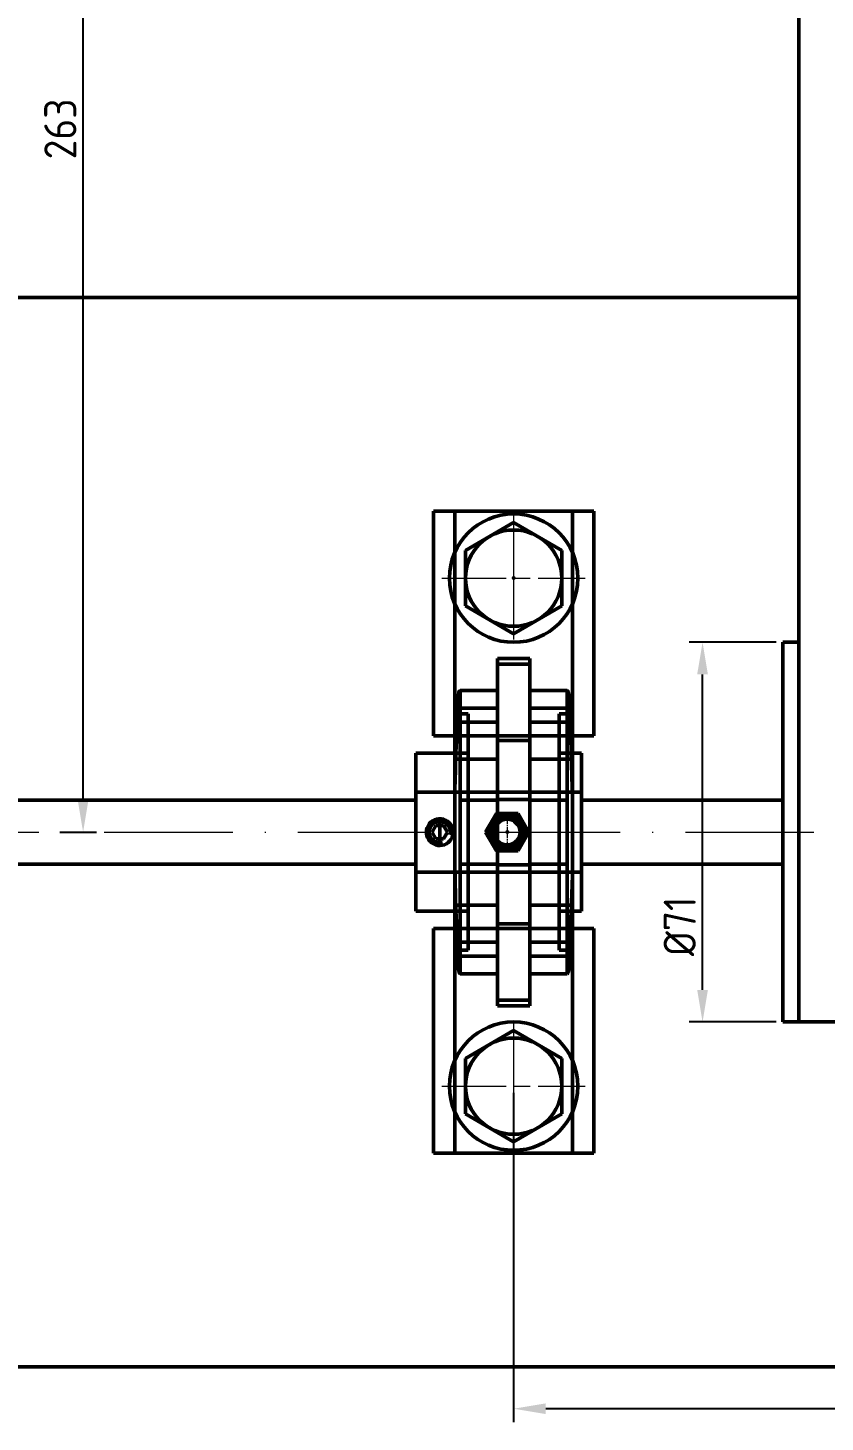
# Model space of a CAD drawing. Header units: millimetres. Extents: x 98 to 4367, y -12 to 2058.
# Drawn here: x 2178.9 to 2253.4, y 573.4 to 703.8 of the extents above; entities that cross this region are included whole.
import ezdxf

# ---------------------------------------------------------------- set-up
doc = ezdxf.new("R2010")
doc.units = ezdxf.units.MM
for name, pattern in [('ACAD_ISO10W100', [18, 12, -3, 0, -3]), ('AM_ISO08W050', [18, 12, -1.5, 3, -1.5]), ('AM_ISO08W050x2', [9, 6, -0.75, 1.5, -0.75])]:
    doc.linetypes.add(name, pattern=pattern)
doc.layers.get('0').update_dxf_attribs({"lineweight": 50})
doc.layers.get('Defpoints').update_dxf_attribs({"lineweight": 30})
for name, color, linetype, lineweight in [('AM_5', 7, 'Continuous', 15), ('AM_7', 7, 'AM_ISO08W050', 15), ('AM_7N', 7, 'AM_ISO08W050', 15), ('Osie', 50, 'ACAD_ISO10W100', 13)]:
    doc.layers.add(name, color=color, linetype=linetype, lineweight=lineweight)
doc.styles.get("Standard").update_dxf_attribs({"font": 'geniso.shx'})
doc.dimstyles.new('ISO-25$0', dxfattribs={"dimtxt": 2.5, "dimasz": 2.5, "dimexe": 1.25, "dimexo": 0.625, "dimtad": 1, "dimtxsty": 'Standard', "dimcen": 2.5, "dimadec": 0, "dimazin": 0, "dimtfac": 1, "dimtmove": 0, "dimatfit": 3, "dimfxl": 1, "dimarcsym": 0})

# ---------------------------------------------------------------- blocks, each defined once
blk = doc.blocks.new('*D900')
at = {"layer": 'AM_5', "color": 0, "lineweight": -2, "transparency": 16777216}
for p, q in [((2224.29, 604.18), (2224.29, 573.4)), ((2294.09, 604.18), (2294.09, 573.4)), ((2291.09, 574.65), (2227.29, 574.65))]:
    blk.add_line(p, q, dxfattribs=at)
at = {"layer": 'AM_5', "color": 0, "transparency": 16777216}
for points in [[(2227.29, 575.15), (2227.29, 574.15), (2224.29, 574.65)], [(2291.09, 575.15), (2291.09, 574.15), (2294.09, 574.65)]]:
    blk.add_solid(points, dxfattribs=at)
at = {"layer": 'Defpoints', "color": 0, "transparency": 16777216}
for p in [(2224.29, 604.81), (2294.09, 604.81), (2224.29, 574.65)]:
    blk.add_point(p, dxfattribs=at)
at = {"layer": 'AM_5', "color": 0, "transparency": 16777216, "insert": (2259.19, 576.77), "char_height": 3, "attachment_point": 5}
blk.add_mtext('142', dxfattribs=at)
blk = doc.blocks.new('*D901')
at = {"layer": 'AM_5', "color": 0, "lineweight": -2, "transparency": 16777216}
for p, q in [((2181.89, 760.06), (2185.31, 760.06)), ((2184.06, 631.56), (2184.06, 757.06)), ((2181.89, 628.56), (2185.31, 628.56))]:
    blk.add_line(p, q, dxfattribs=at)
at = {"layer": 'AM_5', "color": 0, "transparency": 16777216}
for points in [[(2183.56, 757.06), (2184.56, 757.06), (2184.06, 760.06)], [(2183.56, 631.56), (2184.56, 631.56), (2184.06, 628.56)]]:
    blk.add_solid(points, dxfattribs=at)
at = {"layer": 'Defpoints', "color": 0, "transparency": 16777216}
for p in [(2181.27, 760.06), (2184.06, 760.06), (2181.27, 628.56)]:
    blk.add_point(p, dxfattribs=at)
at = {"layer": 'AM_5', "color": 0, "transparency": 16777216, "insert": (2181.93, 694.31), "char_height": 3, "attachment_point": 5, "rotation": 90}
blk.add_mtext('263', dxfattribs=at)
blk = doc.blocks.new('*D895')
at = {"layer": 'AM_5', "color": 0, "lineweight": -2, "transparency": 16777216}
for p, q in [((2248.81, 646.31), (2240.69, 646.31)), ((2241.94, 613.81), (2241.94, 643.31)), ((2248.81, 610.81), (2240.69, 610.81))]:
    blk.add_line(p, q, dxfattribs=at)
at = {"layer": 'AM_5', "color": 0, "transparency": 16777216}
for points in [[(2241.44, 643.31), (2242.44, 643.31), (2241.94, 646.31)], [(2241.44, 613.81), (2242.44, 613.81), (2241.94, 610.81)]]:
    blk.add_solid(points, dxfattribs=at)
at = {"layer": 'Defpoints', "color": 0, "transparency": 16777216}
for p in [(2241.94, 646.31), (2249.44, 646.31), (2249.44, 610.81)]:
    blk.add_point(p, dxfattribs=at)
at = {"layer": 'AM_5', "color": 0, "transparency": 16777216, "insert": (2239.81, 619.75), "char_height": 3, "attachment_point": 5, "rotation": 90}
blk.add_mtext('%%C71', dxfattribs=at)

msp = doc.modelspace()

# ---------------------------------------------------------------- linework, layer by layer
for p, q in [((2250.939, 805.059, 0), (2250.939, 610.809, 0)), ((2132.863, 678.559, 0), (2250.939, 678.559, 0)), ((2231.789, 658.559, 0), (2216.789, 658.559, 0)), ((2216.789, 637.559, 0), (2216.789, 658.559, 0)), ((2218.789, 635.959, 0), (2218.789, 658.559, 0)), ((2229.789, 635.959, 0), (2229.789, 658.559, 0)), ((2231.789, 637.559, 0), (2231.789, 658.559, 0)), ((2224.289, 657.505, 0), (2219.789, 654.907, 0)), ((2228.789, 654.907, 0), (2224.289, 657.505, 0)), ((2219.789, 654.907, 0), (2219.789, 649.711, 0)), ((2228.789, 649.711, 0), (2228.789, 654.907, 0)), ((2219.789, 649.711, 0), (2224.289, 647.113, 0)), ((2224.289, 647.113, 0), (2228.789, 649.711, 0)), ((2249.439, 628.559, 0), (2249.439, 646.309, 0)), ((2249.439, 646.309, 0), (2250.939, 646.309, 0)), ((2222.789, 644.809, 0), (2225.789, 644.809, 0)), ((2222.789, 631.559, 0), (2222.789, 644.809, 0)), ((2222.789, 644.259, 0), (2225.789, 644.259, 0)), ((2225.789, 631.559, 0), (2225.789, 644.809, 0)), ((2219.289, 641.808, 0), (2219.282, 641.809, 0)), ((2222.789, 641.809, 0), (2219.282, 641.809, 0)), ((2219.289, 615.31, 0), (2219.289, 641.808, 0)), ((2229.296, 641.809, 0), (2225.789, 641.809, 0)), ((2229.296, 641.809, 0), (2229.289, 641.808, 0)), ((2229.289, 641.808, 0), (2229.289, 615.31, 0)), ((2218.789, 640.157, 0), (2218.984, 640.157, 0)), ((2218.894, 638.853, 0), (2218.789, 640.157, 0)), ((2218.984, 640.157, 0), (2222.789, 640.157, 0)), ((2225.789, 640.157, 0), (2229.594, 640.157, 0)), ((2229.594, 640.157, 0), (2229.789, 640.157, 0)), ((2229.789, 640.157, 0), (2229.684, 638.853, 0)), ((2218.894, 638.853, 0), (2222.789, 638.853, 0)), ((2220.039, 639.609, 0), (2219.282, 639.609, 0)), ((2219.282, 639.609, 0), (2219.289, 639.608, 0)), ((2220.039, 639.609, 0), (2220.039, 617.509, 0)), ((2225.789, 638.853, 0), (2229.684, 638.853, 0)), ((2228.539, 639.609, 0), (2228.539, 617.509, 0)), ((2229.296, 639.609, 0), (2228.539, 639.609, 0)), ((2229.289, 639.608, 0), (2229.296, 639.609, 0)), ((2218.789, 637.559, 0), (2216.789, 637.559, 0)), ((2218.789, 637.559, 0), (2229.789, 637.559, 0)), ((2231.789, 637.559, 0), (2229.789, 637.559, 0)), ((2222.789, 637.126, 0), (2225.789, 637.126, 0)), ((2215.139, 635.959, 0), (2215.139, 621.159, 0)), ((2219.289, 635.959, 0), (2215.139, 635.959, 0)), ((2218.789, 621.159, 0), (2218.789, 635.959, 0)), ((2218.789, 635.394, 0), (2222.789, 635.394, 0)), ((2220.039, 635.959, 0), (2219.289, 635.959, 0)), ((2225.789, 635.394, 0), (2229.789, 635.394, 0)), ((2229.289, 635.959, 0), (2228.539, 635.959, 0)), ((2230.639, 635.959, 0), (2229.289, 635.959, 0)), ((2229.678, 635.959, 0), (2229.789, 631.68, 0)), ((2229.789, 635.959, 0), (2229.789, 621.159, 0)), ((2230.639, 635.959, 0), (2230.639, 621.159, 0)), ((2230.639, 632.309, 0), (2215.139, 632.309, 0)), ((2215.139, 631.559, 0), (2177.84, 631.559, 0)), ((2219.289, 631.559, 0), (2222.789, 631.559, 0)), ((2222.789, 631.614, 0), (2225.789, 631.614, 0)), ((2222.789, 631.559, 0), (2222.789, 625.559, 0)), ((2225.789, 631.559, 0), (2225.789, 625.559, 0)), ((2225.789, 631.559, 0), (2229.289, 631.559, 0)), ((2249.439, 631.559, 0), (2230.639, 631.559, 0)), ((2217.029, 629.184, 0), (2216.668, 628.559, 0)), ((2216.668, 628.559, 0), (2217.029, 627.934, 0)), ((2217.75, 629.184, 0), (2217.029, 629.184, 0)), ((2217.389, 629.614, 0), (2217.389, 627.504, 0)), ((2218.111, 628.559, 0), (2217.75, 629.184, 0)), ((2217.75, 627.934, 0), (2218.111, 628.559, 0)), ((2249.439, 610.809, 0), (2249.439, 628.559, 0)), ((2217.029, 627.934, 0), (2217.75, 627.934, 0)), ((2215.139, 625.559, 0), (2177.84, 625.559, 0)), ((2215.139, 624.809, 0), (2230.639, 624.809, 0)), ((2218.901, 621.159, 0), (2218.789, 625.438, 0)), ((2219.289, 625.559, 0), (2222.789, 625.559, 0)), ((2222.789, 612.309, 0), (2222.789, 625.559, 0)), ((2222.789, 625.505, 0), (2225.789, 625.505, 0)), ((2225.789, 612.309, 0), (2225.789, 625.559, 0)), ((2225.789, 625.559, 0), (2229.289, 625.559, 0)), ((2249.439, 625.559, 0), (2230.639, 625.559, 0)), ((2215.139, 621.159, 0), (2219.289, 621.159, 0)), ((2218.789, 621.724, 0), (2222.789, 621.724, 0)), ((2218.789, 621.159, 0), (2218.789, 598.559, 0)), ((2219.289, 621.159, 0), (2220.039, 621.159, 0)), ((2225.789, 621.724, 0), (2229.789, 621.724, 0)), ((2228.539, 621.159, 0), (2229.289, 621.159, 0)), ((2229.289, 621.159, 0), (2230.639, 621.159, 0)), ((2229.789, 621.159, 0), (2229.789, 598.559, 0)), ((2216.789, 619.559, 0), (2216.789, 598.559, 0)), ((2218.789, 619.559, 0), (2216.789, 619.559, 0)), ((2218.789, 619.559, 0), (2229.789, 619.559, 0)), ((2225.789, 619.992, 0), (2222.789, 619.992, 0)), ((2231.789, 619.559, 0), (2229.789, 619.559, 0)), ((2231.789, 619.559, 0), (2231.789, 598.559, 0)), ((2218.789, 616.961, 0), (2218.894, 618.265, 0)), ((2218.894, 618.265, 0), (2222.789, 618.265, 0)), ((2225.789, 618.265, 0), (2229.684, 618.265, 0)), ((2229.684, 618.265, 0), (2229.789, 616.961, 0)), ((2218.789, 616.961, 0), (2218.984, 616.961, 0)), ((2218.984, 616.961, 0), (2222.789, 616.961, 0)), ((2219.289, 617.51, 0), (2219.282, 617.509, 0)), ((2219.282, 617.509, 0), (2220.039, 617.509, 0)), ((2225.789, 616.961, 0), (2229.594, 616.961, 0)), ((2228.539, 617.509, 0), (2229.296, 617.509, 0)), ((2229.296, 617.509, 0), (2229.289, 617.51, 0)), ((2229.594, 616.961, 0), (2229.789, 616.961, 0)), ((2219.282, 615.309, 0), (2219.289, 615.31, 0)), ((2219.282, 615.309, 0), (2222.789, 615.309, 0)), ((2225.789, 615.309, 0), (2229.296, 615.309, 0)), ((2229.289, 615.31, 0), (2229.296, 615.309, 0)), ((2222.789, 612.859, 0), (2225.789, 612.859, 0)), ((2222.789, 612.309, 0), (2225.789, 612.309, 0)), ((2268.939, 610.809, 0), (2249.439, 610.809, 0)), ((2224.289, 610.005, 0), (2219.789, 607.407, 0)), ((2228.789, 607.407, 0), (2224.289, 610.005, 0)), ((2219.789, 607.407, 0), (2219.789, 602.211, 0)), ((2228.789, 602.211, 0), (2228.789, 607.407, 0)), ((2219.789, 602.211, 0), (2224.289, 599.613, 0)), ((2224.289, 599.613, 0), (2228.789, 602.211, 0)), ((2231.789, 598.559, 0), (2216.789, 598.559, 0)), ((2088.439, 578.559, 0), (2189.847, 578.559, 0)), ((2189.847, 578.559, 0), (2192.597, 578.559, 0)), ((2192.597, 578.559, 0), (2199.097, 578.559, 0)), ((2199.097, 578.559, 0), (2201.847, 578.559, 0)), ((2201.847, 578.559, 0), (2323.439, 578.559, 0))]:
    msp.add_line(p, q)
at = {"ltscale": 0.031398}
for p, q in [((2222.679, 630.309, 0), (2221.669, 628.559, 0)), ((2224.7, 630.309, 0), (2222.679, 630.309, 0)), ((2225.71, 628.559, 0), (2224.7, 630.309, 0)), ((2221.669, 628.559, 0), (2222.679, 626.809, 0)), ((2224.7, 626.809, 0), (2225.71, 628.559, 0)), ((2222.679, 626.809, 0), (2224.7, 626.809, 0))]:
    msp.add_line(p, q, dxfattribs=at)
at = {"elevation": 0}
for points in [[(2219.282, 641.809), (2219.229, 641.759), (2219.175, 641.608), (2219.123, 641.358), (2219.072, 641.01), (2219.022, 640.568), (2218.974, 640.034), (2218.929, 639.413), (2218.894, 638.853)], [(2229.684, 638.853), (2229.641, 639.541), (2229.595, 640.146), (2229.547, 640.662), (2229.497, 641.086), (2229.446, 641.414), (2229.393, 641.645), (2229.34, 641.776), (2229.296, 641.809)], [(2218.901, 635.959), (2218.932, 636.646), (2218.966, 637.272), (2219.003, 637.831), (2219.041, 638.319), (2219.082, 638.734), (2219.124, 639.071), (2219.167, 639.328), (2219.211, 639.503), (2219.256, 639.594), (2219.282, 639.609)], [(2229.296, 639.609), (2229.341, 639.567), (2229.386, 639.441), (2229.429, 639.233), (2229.472, 638.943), (2229.514, 638.574), (2229.553, 638.129), (2229.591, 637.611), (2229.627, 637.024), (2229.66, 636.373), (2229.678, 635.959)], [(2218.789, 631.68), (2218.804, 632.592), (2218.822, 633.474), (2218.844, 634.317), (2218.869, 635.118), (2218.897, 635.868), (2218.901, 635.959)], [(2216.139, 628.559), (2216.156, 628.764), (2216.209, 628.969), (2216.292, 629.157), (2216.408, 629.334), (2216.55, 629.485), (2216.719, 629.614), (2216.904, 629.711), (2217.108, 629.777), (2217.313, 629.807), (2217.526, 629.802), (2217.727, 629.763), (2217.924, 629.689), (2218.102, 629.586), (2218.264, 629.452), (2218.4, 629.295), (2218.511, 629.112), (2218.587, 628.918), (2218.631, 628.708), (2218.638, 628.502), (2218.61, 628.291), (2218.55, 628.096), (2218.456, 627.908), (2218.335, 627.741), (2218.183, 627.593), (2218.012, 627.475), (2217.817, 627.385), (2217.617, 627.33), (2217.404, 627.309), (2217.199, 627.324), (2216.994, 627.373), (2216.806, 627.454), (2216.628, 627.567), (2216.475, 627.706), (2216.344, 627.874), (2216.245, 628.057), (2216.176, 628.261), (2216.149, 628.408), (2216.139, 628.559)], [(2229.789, 625.438), (2229.775, 624.526), (2229.757, 623.644), (2229.735, 622.801), (2229.71, 622.001), (2229.682, 621.25), (2229.678, 621.159)], [(2219.282, 617.509), (2219.238, 617.551), (2219.193, 617.677), (2219.149, 617.886), (2219.107, 618.175), (2219.065, 618.544), (2219.025, 618.989), (2218.988, 619.507), (2218.952, 620.094), (2218.919, 620.746), (2218.901, 621.159)], [(2229.678, 621.159), (2229.647, 620.472), (2229.612, 619.846), (2229.576, 619.287), (2229.537, 618.799), (2229.497, 618.384), (2229.455, 618.047), (2229.412, 617.79), (2229.367, 617.615), (2229.323, 617.524), (2229.296, 617.509)], [(2218.894, 618.265), (2218.938, 617.577), (2218.983, 616.972), (2219.032, 616.456), (2219.082, 616.032), (2219.133, 615.704), (2219.186, 615.473), (2219.239, 615.342), (2219.282, 615.309)], [(2229.296, 615.309), (2229.35, 615.359), (2229.403, 615.51), (2229.456, 615.761), (2229.507, 616.108), (2229.557, 616.55), (2229.604, 617.084), (2229.65, 617.705), (2229.684, 618.265)]]:
    msp.add_lwpolyline(points, dxfattribs=at)
for centre, radius in [((2224.289, 652.309, 0), 6), ((2224.289, 652.309, 0), 4.5), ((2224.289, 604.809, 0), 6), ((2224.289, 604.809, 0), 4.5)]:
    msp.add_circle(centre, radius)
at = {"ltscale": 0.031398}
for radius in [1.75, 1.65, 1.4, 1.2]:
    msp.add_circle((2223.689, 628.559, 0), radius, dxfattribs=at)
msp.add_arc((2217.389, 628.559, 0), 1.005, 345, 285)
for p in [(2224.289, 652.309, 0), (2223.689, 628.559, 30.5)]:
    msp.add_point(p)
at = {"layer": 'AM_7', "ltscale": 0.031398}
msp.add_line((2223.689, 630.397, 0), (2223.689, 626.722, 0), dxfattribs=at)
at = {"layer": 'AM_7N'}
for p, q in [((2224.289, 658.559, 0), (2224.289, 646.309, 0)), ((2224.289, 610.809, 0), (2224.289, 598.809, 0))]:
    msp.add_line(p, q, dxfattribs=at)
at = {"layer": 'AM_7N', "linetype": 'AM_ISO08W050x2'}
for p, q in [((2217.593, 652.309, 0), (2230.986, 652.309, 0)), ((2217.593, 604.809, 0), (2230.986, 604.809, 0))]:
    msp.add_line(p, q, dxfattribs=at)
at = {"layer": 'Osie'}
msp.add_line((2041.238, 628.559, 0), (2333.274, 628.559, 0), dxfattribs=at)

# ---------------------------------------------------------------- dimensions: what is measured, and where the dimension line sits
at = {"layer": 'AM_5'}
dim = msp.add_aligned_dim(p1=(2181.268, 628.559, 0), p2=(2181.268, 760.059, 0), distance=-2.789, text='263', dimstyle='ISO-25$0', override={"dimtxt": 3, "dimasz": 3, "dimpost": ''}, dxfattribs=at)
dim.commit()
dim.dimension.update_dxf_attribs({"geometry": '*D901', "text_midpoint": (2181.932, 694.309, 0)})
for base, p1, p2, angle, text, picture, middle in [((2241.937, 646.309, 0), (2249.439, 610.809, 0), (2249.439, 646.309, 0), 90, '%%C71', '*D895', (2241.937, 619.754, 0)), ((2224.289, 574.647, 0), (2294.089, 604.809, 0), (2224.289, 604.809, 0), 180, '142', '*D900', (2259.189, 574.647, 0))]:
    dim = msp.add_linear_dim(base=base, p1=p1, p2=p2, angle=angle, text=text, dimstyle='ISO-25$0', override={"dimtxt": 3, "dimasz": 3}, dxfattribs=at)
    dim.commit()
    dim.dimension.update_dxf_attribs({"geometry": picture, "text_midpoint": middle, "dimtype": 161})

doc.saveas('drawing.dxf')
